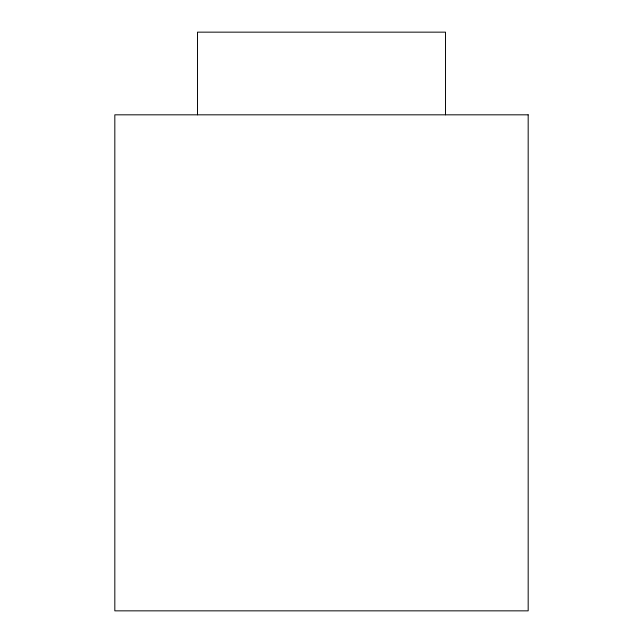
<?xml version="1.0" encoding="UTF-8"?>
<svg xmlns="http://www.w3.org/2000/svg" width="643" height="643" viewBox="0 0 643 643"><rect width="100%" height="100%" fill="white"/><g stroke="black" fill="none" stroke-linecap="round" stroke-linejoin="round"><path stroke-width="0.96" d="M445.511 114.824L445.511 32.15L197.489 32.15L197.489 114.824M528.176 114.824L114.824 114.824L114.824 610.85L528.176 610.85L528.176 114.824"/></g></svg>
